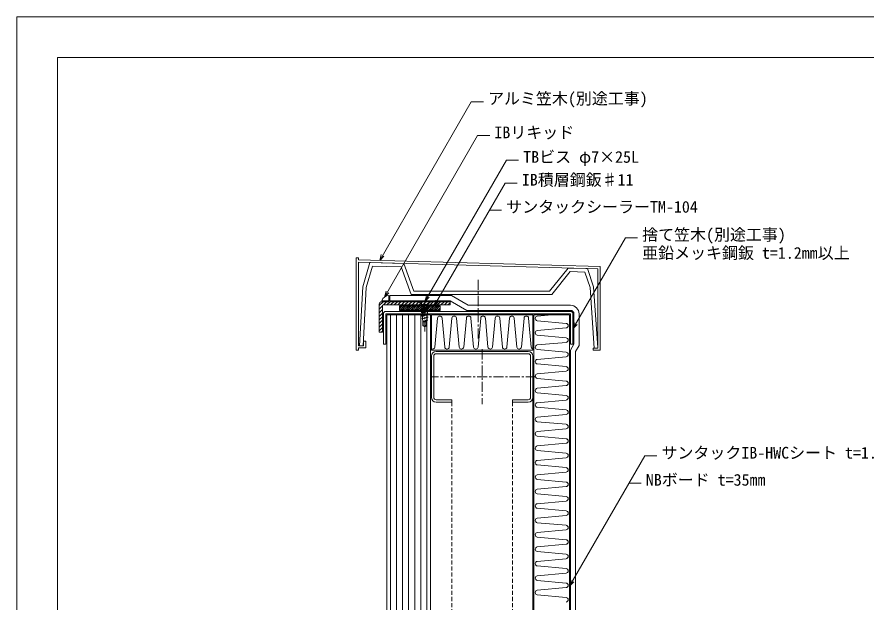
# Model space of a CAD drawing. Units: millimetres, scale not verified. Extents: x -840 to 840, y -594 to 594.
# Drawn here: x -840 to -3, y 18 to 594 of the extents above; entities that cross this region are included whole.
import ezdxf
from ezdxf.enums import TextEntityAlignment as Align

# ---------------------------------------------------------------- set-up
doc = ezdxf.new("R2010")
doc.units = ezdxf.units.MM
doc.header["$LTSCALE"] = 2
doc.linetypes.add('CHAIN1', pattern=[8, 5, -1, 1, -1])
doc.linetypes.add('DASHED2', pattern=[3, 2, -1])
for name, color, linetype, lineweight in [('0-0_輪郭線', 7, 'DASHED2', 9), ('0-1_図面枠', 7, 'Continuous', 9), ('0-2_文字', 5, 'Continuous', 9), ('0-6_躯体', 7, 'Continuous', 9), ('0-7_鋼材(C型・H鋼ｅｔｃ)', 7, 'Continuous', 9), ('0-8_中心線', 2, 'CHAIN1', 9), ('0-9_断熱材', 4, 'Continuous', 9), ('0-A_鋼材(受け鋼鈑)', 7, 'Continuous', 9), ('0-B_部材(積層鋼板)', 4, 'Continuous', 9), ('0-C_IBリキッド', 7, 'Continuous', 9), ('0-D_IBｼｰﾄ', 7, 'Continuous', 9), ('0-E_ブチルﾃｰﾌﾟ', 4, 'Continuous', 9), ('0-F_実線', 7, 'Continuous', 9), ('1-0_寸法線', 7, 'Continuous', 9), ('1-1_部材(ﾋﾞｽ類)', 7, 'Continuous', 9)]:
    doc.layers.add(name, color=color, linetype=linetype, lineweight=lineweight)
doc.styles.add('ＭＳ ゴシック', font='')
doc.styles.get('ＭＳ ゴシック').set_extended_font_data('MS Gothic')

msp = doc.modelspace()

# ---------------------------------------------------------------- linework, layer by layer
at = {"layer": '0-0_輪郭線'}
for p, q in [((-411.515, -413.454), (-411.515, 214.546)), ((-351.515, -413.454), (-351.515, 214.546))]:
    msp.add_line(p, q, dxfattribs=at)
at = {"layer": '0-0_輪郭線', "color": 2, "linetype": 'Continuous'}
msp.add_lwpolyline([(800, 554), (-800, 554), (-800, -554), (800, -554)], close=True, dxfattribs=at)
at = {"layer": '0-1_図面枠'}
msp.add_lwpolyline([(840, -594), (840, 594), (-840, 594), (-840, -594)], close=True, dxfattribs=at)
at = {"layer": '0-6_躯体'}
for p, q in [((-475.515, 300.546), (-432.515, 300.546)), ((-475.515, -413.454), (-475.515, 300.546)), ((-432.515, -413.454), (-432.515, 300.546))]:
    msp.add_line(p, q, dxfattribs=at)
at = {"layer": '0-6_躯体', "color": 4}
for p, q in [((-472.015, -413.454), (-472.015, 300.546)), ((-466.015, -413.454), (-466.015, 300.546)), ((-460.015, -413.454), (-460.015, 300.546)), ((-454.015, -413.454), (-454.015, 300.546)), ((-448.015, -413.454), (-448.015, 300.546)), ((-442.015, -413.454), (-442.015, 300.546)), ((-436.015, -413.454), (-436.015, 300.546))]:
    msp.add_line(p, q, dxfattribs=at)
at = {"layer": '0-7_鋼材(C型・H鋼ｅｔｃ)'}
for p, q in [((-431.515, 259.946), (-431.515, 219.146)), ((-429.215, 219.146), (-429.215, 259.946)), ((-336.115, 264.546), (-426.915, 264.546)), ((-426.915, 262.246), (-336.115, 262.246)), ((-333.815, 259.946), (-333.815, 219.146)), ((-331.515, 219.146), (-331.515, 259.946)), ((-331.515, 219.146), (-331.515, -413.454))]:
    msp.add_line(p, q, dxfattribs=at)
for points in [[(-426.915, 214.546), (-411.515, 214.546), (-411.515, 216.846), (-426.915, 216.846)], [(-336.115, 216.846), (-351.515, 216.846), (-351.515, 214.546), (-336.115, 214.546)]]:
    msp.add_lwpolyline(points, dxfattribs=at)
for centre, radius, start, end in [((-426.915, 259.946), 4.6, 90, 180), ((-426.915, 259.946), 2.3, 90, 180), ((-336.115, 259.946), 4.6, 0, 90), ((-336.115, 259.946), 2.3, 0, 90), ((-426.915, 219.146), 4.6, 180, 270), ((-426.915, 219.146), 2.3, 180, 270), ((-336.115, 219.146), 2.3, 270, 0), ((-336.115, 219.146), 4.6, 270, 0)]:
    msp.add_arc(centre, radius, start, end, dxfattribs=at)
at = {"layer": '0-8_中心線'}
for p, q in [((-385.515, 277.157), (-385.515, 336.553)), ((-438.081, 284.248), (-438.081, 315.17)), ((-381.515, 266.546), (-381.515, 212.546)), ((-328.515, 239.546), (-432.515, 239.546))]:
    msp.add_line(p, q, dxfattribs=at)
at = {"layer": '0-9_断熱材'}
for p, q in [((-425.591, 297.28), (-428.192, 268.811)), ((-421.085, 297.28), (-418.484, 268.811)), ((-411.377, 297.28), (-413.977, 268.811)), ((-406.87, 297.28), (-404.269, 268.811)), ((-397.162, 297.28), (-399.763, 268.811)), ((-392.655, 297.28), (-390.055, 268.811)), ((-382.947, 297.28), (-385.548, 268.811)), ((-378.44, 297.28), (-375.84, 268.811)), ((-368.733, 297.28), (-371.333, 268.811)), ((-364.226, 297.28), (-361.625, 268.811)), ((-354.518, 297.28), (-357.118, 268.811)), ((-350.011, 297.28), (-347.41, 268.811)), ((-340.303, 297.28), (-342.904, 268.811)), ((-335.796, 297.28), (-333.196, 268.811)), ((-313.015, 300.546), (-327.249, 299.245)), ((-298.78, 292.138), (-327.249, 294.738)), ((-298.78, 287.631), (-327.249, 285.031)), ((-298.78, 277.923), (-327.249, 280.524)), ((-298.78, 273.416), (-327.249, 270.816)), ((-298.78, 263.709), (-327.249, 266.309)), ((-298.78, 259.202), (-327.249, 256.601)), ((-298.78, 249.494), (-327.249, 252.094)), ((-298.78, 244.987), (-327.249, 242.386)), ((-298.78, 235.279), (-327.249, 237.88)), ((-298.78, 230.772), (-327.249, 228.172)), ((-298.78, 221.064), (-327.249, 223.665)), ((-298.78, 216.557), (-327.249, 213.957)), ((-298.78, 206.85), (-327.249, 209.45)), ((-298.78, 202.343), (-327.249, 199.742)), ((-298.78, 192.635), (-327.249, 195.235)), ((-298.78, 188.128), (-327.249, 185.527)), ((-298.78, 178.42), (-327.249, 181.021)), ((-298.78, 173.913), (-327.249, 171.313)), ((-298.78, 164.205), (-327.249, 166.806)), ((-298.78, 159.699), (-327.249, 157.098)), ((-298.78, 149.991), (-327.249, 152.591)), ((-298.78, 145.484), (-327.249, 142.883)), ((-298.78, 135.776), (-327.249, 138.376)), ((-298.78, 131.269), (-327.249, 128.669)), ((-298.78, 121.561), (-327.249, 124.162)), ((-298.78, 117.054), (-327.249, 114.454)), ((-298.78, 107.346), (-327.249, 109.947)), ((-298.78, 102.84), (-327.249, 100.239)), ((-298.78, 93.132), (-327.249, 95.732)), ((-298.78, 88.625), (-327.249, 86.024)), ((-298.78, 78.917), (-327.249, 81.517)), ((-298.78, 74.41), (-327.249, 71.81)), ((-298.78, 64.702), (-327.249, 67.303)), ((-298.78, 60.195), (-327.249, 57.595)), ((-298.78, 50.488), (-327.249, 53.088)), ((-298.78, 45.981), (-327.249, 43.38)), ((-298.78, 36.273), (-327.249, 38.873)), ((-298.78, 31.766), (-327.249, 29.165)), ((-298.78, 22.058), (-327.249, 24.659))]:
    msp.add_line(p, q, dxfattribs=at)
at = {"layer": '0-9_断熱材', "color": 7}
for points in [[(-431.515, 300.546), (-331.515, 300.546), (-331.515, 265.546), (-431.515, 265.546)], [(-330.515, -161.454), (-330.515, 300.546), (-295.515, 300.546), (-295.515, -161.454)]]:
    msp.add_lwpolyline(points, close=True, dxfattribs=at)
at = {"layer": '0-9_断熱材'}
for centre, start, end in [((-423.338, 297.069), 5.35135, 174.64865), ((-409.123, 297.069), 5.35135, 174.64865), ((-394.909, 297.069), 5.35135, 174.64865), ((-380.694, 297.069), 5.35135, 174.64865), ((-366.479, 297.069), 5.35135, 174.64865), ((-352.264, 297.069), 5.35135, 174.64865), ((-338.05, 297.069), 5.35135, 174.64865), ((-327.038, 296.992), 95.35135, 264.64865), ((-327.038, 282.777), 95.35135, 264.64865), ((-298.992, 289.885), 275.35135, 84.64865), ((-298.992, 275.67), 275.35135, 84.64865), ((-430.445, 269.022), 241.80374, 354.64865), ((-416.231, 269.022), 185.35135, 354.64865), ((-402.016, 269.022), 185.35135, 354.64865), ((-387.801, 269.022), 185.35135, 354.64865), ((-373.586, 269.022), 185.35135, 354.64865), ((-359.372, 269.022), 185.35135, 354.64865), ((-345.157, 269.022), 185.35135, 354.64865), ((-330.942, 269.022), 185.35135, 255.34695), ((-327.038, 268.562), 95.35135, 264.64865), ((-298.992, 261.455), 275.35135, 84.64865), ((-327.038, 254.348), 95.35135, 264.64865), ((-298.992, 247.24), 275.35135, 84.64865), ((-327.038, 240.133), 95.35135, 264.64865), ((-298.992, 233.026), 275.35135, 84.64865), ((-327.038, 225.918), 95.35135, 264.64865), ((-298.992, 218.811), 275.35135, 84.64865), ((-327.038, 211.704), 95.35135, 264.64865), ((-298.992, 204.596), 275.35135, 84.64865), ((-327.038, 197.489), 95.35135, 264.64865), ((-298.992, 190.381), 275.35135, 84.64865), ((-327.038, 183.274), 95.35135, 264.64865), ((-298.992, 176.167), 275.35135, 84.64865), ((-327.038, 169.059), 95.35135, 264.64865), ((-298.992, 161.952), 275.35135, 84.64865), ((-327.038, 154.845), 95.35135, 264.64865), ((-327.038, 140.63), 95.35135, 264.64865), ((-298.992, 147.737), 275.35135, 84.64865), ((-298.992, 133.522), 275.35135, 84.64865), ((-327.038, 126.415), 95.35135, 264.64865), ((-298.992, 119.308), 275.35135, 84.64865), ((-327.038, 112.2), 95.35135, 264.64865), ((-298.992, 105.093), 275.35135, 84.64865), ((-327.038, 97.986), 95.35135, 264.64865), ((-298.992, 90.878), 275.35135, 84.64865), ((-327.038, 83.771), 95.35135, 264.64865), ((-298.992, 76.664), 275.35135, 84.64865), ((-327.038, 69.556), 95.35135, 264.64865), ((-298.992, 62.449), 275.35135, 84.64865), ((-327.038, 55.341), 95.35135, 264.64865), ((-298.992, 48.234), 275.35135, 84.64865), ((-327.038, 41.127), 95.35135, 264.64865), ((-298.992, 34.019), 275.35135, 84.64865), ((-327.038, 26.912), 95.35135, 264.64865), ((-298.992, 19.805), 275.35135, 84.64865)]:
    msp.add_arc(centre, 2.263, start, end, dxfattribs=at)
at = {"layer": '0-A_鋼材(受け鋼鈑)'}
msp.add_line((-294.515, 303.946), (-476.515, 303.946), dxfattribs=at)
for points in [[(-478.915, 301.546), (-478.915, 271.546), (-476.515, 271.546)], [(-476.515, 271.546), (-476.515, 301.546), (-294.515, 301.546), (-294.515, 271.546), (-292.115, 271.546), (-292.115, 301.546)]]:
    msp.add_lwpolyline(points, dxfattribs=at)
for centre, start, end in [((-476.515, 301.546), 90, 180), ((-294.515, 301.546), 0, 90)]:
    msp.add_arc(centre, 2.4, start, end, dxfattribs=at)
at = {"layer": '0-B_部材(積層鋼板)'}
for p, q in [((-483.081, 309.623), (-479.259, 313.446)), ((-478.89, 310.279), (-475.724, 313.446)), ((-475.355, 310.279), (-472.188, 313.446)), ((-471.819, 310.279), (-468.653, 313.446)), ((-468.284, 310.279), (-465.117, 313.446)), ((-464.748, 310.279), (-461.582, 313.446)), ((-461.213, 310.279), (-458.046, 313.446)), ((-457.677, 310.279), (-454.511, 313.446)), ((-454.142, 310.279), (-450.975, 313.446)), ((-450.606, 310.279), (-447.44, 313.446)), ((-447.071, 310.279), (-443.904, 313.446)), ((-443.535, 310.279), (-440.368, 313.446)), ((-436.464, 310.279), (-433.297, 313.446)), ((-432.929, 310.279), (-429.762, 313.446)), ((-429.393, 310.279), (-426.226, 313.446)), ((-425.857, 310.279), (-422.691, 313.446)), ((-422.322, 310.279), (-419.155, 313.446)), ((-418.786, 310.279), (-415.62, 313.446)), ((-415.251, 310.279), (-413.081, 312.448)), ((-483.081, 306.088), (-479.915, 309.255)), ((-483.081, 302.552), (-479.915, 305.719)), ((-483.081, 299.017), (-479.915, 302.184)), ((-483.081, 295.481), (-479.915, 298.648)), ((-483.081, 291.946), (-479.915, 295.112)), ((-483.081, 288.41), (-479.915, 291.577)), ((-483.081, 284.875), (-479.915, 288.041)), ((-480.975, 283.446), (-479.915, 284.506))]:
    msp.add_line(p, q, dxfattribs=at)
at = {"layer": '0-B_部材(積層鋼板)', "color": 7}
for p, q in [((-483.081, 310.946), (-483.081, 283.446)), ((-413.081, 313.446), (-480.581, 313.446)), ((-413.081, 310.279), (-479.165, 310.279)), ((-413.081, 313.446), (-413.081, 310.279)), ((-479.915, 309.529), (-479.915, 283.446)), ((-483.081, 283.446), (-479.915, 283.446))]:
    msp.add_line(p, q, dxfattribs=at)
at = {"layer": '0-B_部材(積層鋼板)'}
for points in [[(-483.081, 310.946), (-483.081, 283.446), (-479.915, 283.446), (-479.915, 309.529)], [(-479.165, 310.279), (-438.081, 310.279), (-438.081, 313.446), (-480.581, 313.446)], [(-440, 310.279), (-438.081, 312.197), (-436.833, 313.446)]]:
    msp.add_lwpolyline(points, dxfattribs=at)
msp.add_lwpolyline([(-413.081, 313.446), (-438.081, 313.446), (-438.081, 310.279), (-413.081, 310.279)], close=True, dxfattribs=at)
for centre, radius in [((-480.581, 310.946), 2.5), ((-479.165, 309.529), 0.75)]:
    msp.add_arc(centre, radius, 90, 180, dxfattribs=at)
at = {"layer": '0-B_部材(積層鋼板)', "color": 7}
for centre, radius in [((-480.581, 310.946), 2.5), ((-479.165, 309.529), 0.75)]:
    msp.add_arc(centre, radius, 90, 180, dxfattribs=at)
at = {"layer": '0-C_IBリキッド'}
for q in [(-473.581, 319.446), (-480.581, 314.446)]:
    msp.add_line((-473.581, 314.446), q, dxfattribs=at)
msp.add_arc((-473.581, 312.046), 7.4, 90, 161.07536, dxfattribs=at)
at = {"layer": '0-D_IBｼｰﾄ'}
for p, q in [((-472.581, 319.446), (-411.742, 319.446)), ((-472.581, 314.446), (-472.581, 319.446)), ((-411.742, 319.446), (-395.287, 309.946)), ((-472.581, 314.446), (-413.081, 314.446)), ((-413.081, 314.446), (-396.627, 304.946)), ((-294.515, 309.946), (-395.287, 309.946)), ((-294.515, 304.946), (-396.627, 304.946)), ((-291.115, 271.546), (-291.115, 301.546)), ((-286.115, 270.206), (-286.115, 301.546)), ((-291.115, 271.546), (-294.515, 265.657)), ((-286.115, 270.206), (-289.515, 264.317)), ((-294.515, -140.283), (-294.515, 265.657)), ((-289.515, -138.464), (-289.515, 264.317))]:
    msp.add_line(p, q, dxfattribs=at)
for radius in [8.4, 3.4]:
    msp.add_arc((-294.515, 301.546), radius, 0, 90, dxfattribs=at)
at = {"layer": '0-E_ブチルﾃｰﾌﾟ'}
for p, q in [((-463.081, 308.235), (-462.038, 309.279)), ((-463.081, 306.468), (-460.27, 309.279)), ((-462.836, 304.946), (-458.502, 309.279)), ((-461.068, 304.946), (-456.735, 309.279)), ((-459.3, 304.946), (-454.967, 309.279)), ((-457.532, 304.946), (-453.199, 309.279)), ((-455.765, 304.946), (-451.431, 309.279)), ((-453.997, 304.946), (-449.663, 309.279)), ((-452.229, 304.946), (-447.896, 309.279)), ((-450.461, 304.946), (-446.128, 309.279)), ((-448.693, 304.946), (-444.36, 309.279)), ((-446.926, 304.946), (-442.592, 309.279)), ((-445.158, 304.946), (-440.825, 309.279)), ((-443.39, 304.946), (-439.057, 309.279)), ((-441.622, 304.946), (-437.289, 309.279)), ((-439.855, 304.946), (-435.521, 309.279)), ((-438.087, 304.946), (-433.754, 309.279)), ((-436.319, 304.946), (-431.986, 309.279)), ((-434.551, 304.946), (-430.218, 309.279)), ((-432.784, 304.946), (-428.45, 309.279)), ((-431.016, 304.946), (-426.682, 309.279)), ((-429.248, 304.946), (-424.915, 309.279)), ((-427.48, 304.946), (-423.147, 309.279)), ((-425.713, 304.946), (-423.081, 307.577)), ((-423.945, 304.946), (-423.081, 305.809))]:
    msp.add_line(p, q, dxfattribs=at)
at = {"layer": '0-E_ブチルﾃｰﾌﾟ', "color": 7}
msp.add_lwpolyline([(-463.081, 304.946), (-423.081, 304.946), (-423.081, 309.279), (-463.081, 309.279)], close=True, dxfattribs=at)
at = {"layer": '0-E_ブチルﾃｰﾌﾟ'}
msp.add_lwpolyline([(-463.081, 304.946), (-423.081, 304.946), (-423.081, 309.279), (-463.081, 309.279)], close=True, dxfattribs=at)
at = {"layer": '0-F_実線'}
msp.add_lwpolyline([(-272.291, 265.842), (-265.306, 265.842), (-265.306, 348.021), (-503.432, 354.768), (-503.432, 356.789), (-505.723, 356.789), (-505.723, 265.842), (-503.432, 265.842), (-503.432, 267.863), (-496.291, 267.863), (-496.291, 274.601), (-498.582, 274.601), (-498.582, 269.885), (-503.432, 269.885), (-503.432, 352.476), (-267.597, 345.807), (-267.597, 301.551), (-267.597, 267.729), (-272.291, 267.729)], close=True, dxfattribs=at)
msp.add_lwpolyline([(-498.928, 269.885), (-495.841, 327.551), (-489.552, 348.582), (-461.31, 347.785), (-451.583, 320.446), (-313.057, 320.446), (-294.744, 343.072), (-280.433, 342.668), (-275.166, 327.484), (-271.121, 267.827), (-267.636, 268.152), (-271.72, 328.231), (-277.918, 346.099), (-296.875, 346.635), (-315.22, 323.946), (-448.811, 323.946), (-458.653, 351.209), (-492.134, 352.156), (-499.309, 328.231), (-502.433, 269.885)], dxfattribs=at)
at = {"layer": '1-0_寸法線'}
for p, q in [((-374.373, 403.748), (-362.373, 403.748)), ((-295.515, 33.078), (-221.403, 161.445)), ((-221.403, 161.445), (-209.403, 161.445)), ((-236.8, 134.777), (-224.8, 134.777))]:
    msp.add_line(p, q, dxfattribs=at)
for points in [[(-482.57, 354.177), (-392.307, 510.52), (-380.307, 510.52)], [(-477.883, 318.067), (-386.069, 477.095), (-374.069, 477.095)], [(-438.081, 313.606), (-357.637, 452.942), (-345.637, 452.942)], [(-428.915, 309.279), (-358.977, 430.417), (-346.977, 430.417)], [(-292.115, 286.856), (-240.448, 376.347), (-228.448, 376.347)], [(-478.327, 358.419), (-482.57, 354.177), (-481.017, 359.972)], [(-473.64, 322.31), (-477.883, 318.067), (-476.33, 323.863)], [(-433.839, 317.849), (-438.081, 313.606), (-436.529, 319.402)], [(-424.672, 313.522), (-428.915, 309.279), (-427.362, 315.075)], [(-287.872, 291.099), (-292.115, 286.856), (-290.562, 292.652)], [(-291.272, 37.321), (-295.515, 33.078), (-293.962, 38.874)]]:
    msp.add_lwpolyline(points, dxfattribs=at)
at = {"layer": '1-1_部材(ﾋﾞｽ類)'}
for p, q in [((-443.595, 313.606), (-432.568, 313.606)), ((-443.595, 313.606), (-443.595, 313.446)), ((-443.595, 313.446), (-432.568, 313.446)), ((-440.848, 310.698), (-443.595, 313.446)), ((-440.848, 310.698), (-435.315, 310.698)), ((-440.848, 310.698), (-440.848, 309.491)), ((-435.315, 310.698), (-432.568, 313.446)), ((-435.315, 310.698), (-435.315, 309.491)), ((-432.568, 313.606), (-432.568, 313.446)), ((-440.848, 309.491), (-435.315, 309.491)), ((-440.588, 306.051), (-440.588, 309.167)), ((-440.581, 309.4), (-440.581, 309.491)), ((-440.581, 302.957), (-440.581, 305.253)), ((-440.581, 299.894), (-440.581, 302.159)), ((-439.628, 309.401), (-439.608, 309.401)), ((-439.628, 309.314), (-439.608, 309.314)), ((-435.588, 307.577), (-435.588, 309.491)), ((-435.581, 304.481), (-435.581, 306.751)), ((-435.581, 301.419), (-435.581, 303.656)), ((-440.954, 296.775), (-440.459, 296.775)), ((-440.459, 299.03), (-440.321, 296.83)), ((-440.459, 296.775), (-435.621, 298.288)), ((-434.906, 298.288), (-440.459, 296.775)), ((-435.621, 297.793), (-440.459, 296.473)), ((-440.459, 294.095), (-440.321, 294.095)), ((-440.321, 296.473), (-440.156, 294.165)), ((-435.401, 295.635), (-440.321, 294.095)), ((-435.759, 295.415), (-440.321, 293.958)), ((-439.891, 293.608), (-440.156, 294.025)), ((-439.671, 290.11), (-439.671, 293.608)), ((-438.081, 293.608), (-437.286, 294.928)), ((-438.081, 288.608), (-438.081, 293.608)), ((-437.707, 294.229), (-436.326, 294.229)), ((-436.326, 289.928), (-436.326, 294.229)), ((-436.172, 293.608), (-435.904, 295.357)), ((-435.761, 297.746), (-435.904, 295.551)), ((-435.401, 295.635), (-435.759, 295.415)), ((-435.621, 300.57), (-435.704, 298.288)), ((-435.401, 295.635), (-435.704, 295.635)), ((-434.906, 298.288), (-435.621, 298.288)), ((-434.906, 298.288), (-435.621, 297.793)), ((-439.671, 290.11), (-440.056, 289.625)), ((-438.081, 288.608), (-440.056, 289.625)), ((-438.032, 288.633), (-439.671, 290.11)), ((-438.081, 288.674), (-436.326, 289.928)), ((-438.081, 288.608), (-436.024, 289.625)), ((-436.024, 289.625), (-436.326, 289.928))]:
    msp.add_line(p, q, dxfattribs=at)
for points in [[(-434.384, 307.443), (-435.621, 307.581), (-440.459, 306.068), (-441.779, 305.892), (-440.459, 305.188), (-435.621, 306.728)], [(-434.384, 304.348), (-435.621, 304.486), (-440.459, 302.973), (-441.779, 302.797), (-440.459, 302.093), (-435.621, 303.633)], [(-434.384, 301.285), (-435.621, 301.423), (-440.459, 299.91), (-441.779, 299.734), (-440.459, 299.03), (-435.621, 300.57)]]:
    msp.add_lwpolyline(points, close=True, dxfattribs=at)
for points in [[(-434.626, 307.47), (-435.569, 307.356), (-435.897, 307.301), (-436.226, 307.239), (-436.554, 307.169), (-436.881, 307.093), (-437.208, 307.009), (-437.533, 306.919), (-437.858, 306.823), (-438.181, 306.722), (-438.502, 306.615), (-438.681, 306.547), (-438.863, 306.48), (-439.049, 306.412), (-439.24, 306.345), (-439.434, 306.277), (-439.632, 306.21), (-439.835, 306.142), (-440.042, 306.075), (-440.254, 306.007), (-440.471, 305.94), (-440.598, 305.916), (-440.727, 305.896), (-440.856, 305.878), (-440.985, 305.864), (-441.114, 305.852), (-441.242, 305.842), (-441.369, 305.835), (-441.494, 305.831), (-441.617, 305.828), (-441.658, 305.828)], [(-434.626, 304.375), (-435.569, 304.261), (-435.897, 304.207), (-436.226, 304.144), (-436.554, 304.075), (-436.881, 303.998), (-437.208, 303.914), (-437.533, 303.825), (-437.858, 303.729), (-438.181, 303.627), (-438.502, 303.52), (-438.681, 303.452), (-438.863, 303.385), (-439.049, 303.317), (-439.24, 303.25), (-439.434, 303.182), (-439.632, 303.115), (-439.835, 303.047), (-440.042, 302.98), (-440.254, 302.912), (-440.471, 302.845), (-440.598, 302.821), (-440.727, 302.801), (-440.856, 302.783), (-440.985, 302.769), (-441.114, 302.757), (-441.242, 302.748), (-441.369, 302.741), (-441.494, 302.736), (-441.617, 302.733), (-441.658, 302.733)], [(-434.626, 301.312), (-435.569, 301.198), (-435.897, 301.144), (-436.226, 301.082), (-436.554, 301.012), (-436.881, 300.935), (-437.208, 300.852), (-437.533, 300.762), (-437.858, 300.666), (-438.181, 300.564), (-438.502, 300.457), (-438.681, 300.39), (-438.863, 300.322), (-439.049, 300.255), (-439.24, 300.187), (-439.434, 300.12), (-439.632, 300.052), (-439.835, 299.985), (-440.042, 299.917), (-440.254, 299.85), (-440.471, 299.782), (-440.598, 299.758), (-440.727, 299.738), (-440.856, 299.721), (-440.985, 299.706), (-441.114, 299.694), (-441.242, 299.685), (-441.369, 299.678), (-441.494, 299.673), (-441.617, 299.67), (-441.658, 299.67)], [(-434.384, 307.443), (-435.576, 307.29), (-435.911, 307.23), (-436.244, 307.163), (-436.574, 307.089), (-436.902, 307.01), (-437.228, 306.925), (-437.551, 306.834), (-437.871, 306.737), (-438.188, 306.636), (-438.502, 306.528), (-438.681, 306.461), (-438.863, 306.393), (-439.049, 306.326), (-439.24, 306.258), (-439.434, 306.191), (-439.632, 306.123), (-439.835, 306.056), (-440.042, 305.988), (-440.254, 305.921), (-440.471, 305.853), (-440.583, 305.837), (-440.7, 305.823), (-440.82, 305.81), (-440.945, 305.798), (-441.072, 305.787), (-441.202, 305.776), (-441.334, 305.767), (-441.467, 305.758), (-441.521, 305.755)], [(-434.384, 304.348), (-435.576, 304.195), (-435.911, 304.135), (-436.244, 304.068), (-436.574, 303.995), (-436.902, 303.915), (-437.228, 303.83), (-437.551, 303.739), (-437.871, 303.643), (-438.188, 303.541), (-438.502, 303.434), (-438.681, 303.366), (-438.863, 303.299), (-439.049, 303.231), (-439.24, 303.164), (-439.434, 303.096), (-439.632, 303.029), (-439.835, 302.961), (-440.042, 302.894), (-440.254, 302.826), (-440.471, 302.759), (-440.583, 302.743), (-440.7, 302.728), (-440.82, 302.715), (-440.945, 302.703), (-441.072, 302.692), (-441.202, 302.682), (-441.334, 302.672), (-441.467, 302.663), (-441.521, 302.66)], [(-434.384, 301.285), (-435.576, 301.133), (-435.911, 301.072), (-436.244, 301.005), (-436.574, 300.932), (-436.902, 300.852), (-437.228, 300.767), (-437.551, 300.676), (-437.871, 300.58), (-438.188, 300.478), (-438.502, 300.371), (-438.681, 300.303), (-438.863, 300.236), (-439.049, 300.168), (-439.24, 300.101), (-439.434, 300.033), (-439.632, 299.966), (-439.835, 299.898), (-440.042, 299.831), (-440.254, 299.763), (-440.471, 299.696), (-440.583, 299.68), (-440.7, 299.665), (-440.82, 299.652), (-440.945, 299.64), (-441.072, 299.629), (-441.202, 299.619), (-441.334, 299.609), (-441.467, 299.6), (-441.521, 299.597)], [(-439.902, 309.491), (-440.936, 309.353), (-439.616, 308.649), (-436.971, 309.491)], [(-439.628, 309.401), (-439.755, 309.377), (-439.883, 309.356), (-440.013, 309.339), (-440.142, 309.325), (-440.271, 309.313), (-440.399, 309.303), (-440.526, 309.296), (-440.651, 309.292), (-440.774, 309.289), (-440.815, 309.289)], [(-439.628, 309.314), (-439.74, 309.298), (-439.856, 309.284), (-439.977, 309.271), (-440.101, 309.259), (-440.229, 309.248), (-440.359, 309.237), (-440.491, 309.228), (-440.624, 309.219), (-440.678, 309.216)], [(-439.339, 309.491), (-439.411, 309.468), (-439.628, 309.401), (-439.608, 309.401)], [(-439.071, 309.491), (-439.199, 309.449), (-439.411, 309.382), (-439.628, 309.314), (-439.608, 309.314)], [(-440.459, 296.775), (-440.954, 296.775), (-440.459, 296.473)], [(-435.704, 295.635), (-440.321, 294.095), (-440.459, 294.095), (-440.321, 293.958)], [(-440.056, 289.625), (-440.056, 293.608), (-436.024, 293.608), (-436.024, 289.625)], [(-438.081, 288.678), (-436.766, 290.462), (-436.766, 293.608)]]:
    msp.add_lwpolyline(points, dxfattribs=at)

# ---------------------------------------------------------------- texts
at = {"layer": '0-2_文字', "color": 7, "style": 'ＭＳ ゴシック'}
for s, p in [('アルミ笠木(別途工事)', (-375.766, 504.461)), ('IBリキッド', (-369.528, 471.036)), ('TBビス φ7×25L', (-341.096, 446.883)), ('IB積層鋼鈑♯11', (-342.436, 424.358)), ('サンタックシーラーTM-104', (-357.833, 397.689)), ('捨て笠木(別途工事)', (-223.907, 370.288)), ('亜鉛メッキ鋼鈑 t=1.2㎜以上', (-223.907, 352.288)), ('サンタックIB-HWCシート t=1.5㎜以上', (-204.863, 155.386)), ('NBボード t=35㎜', (-220.259, 128.718))]:
    msp.add_text(s, height=11.54, dxfattribs=at).set_placement(p, align=Align.BOTTOM_LEFT)

doc.saveas('drawing.dxf')
